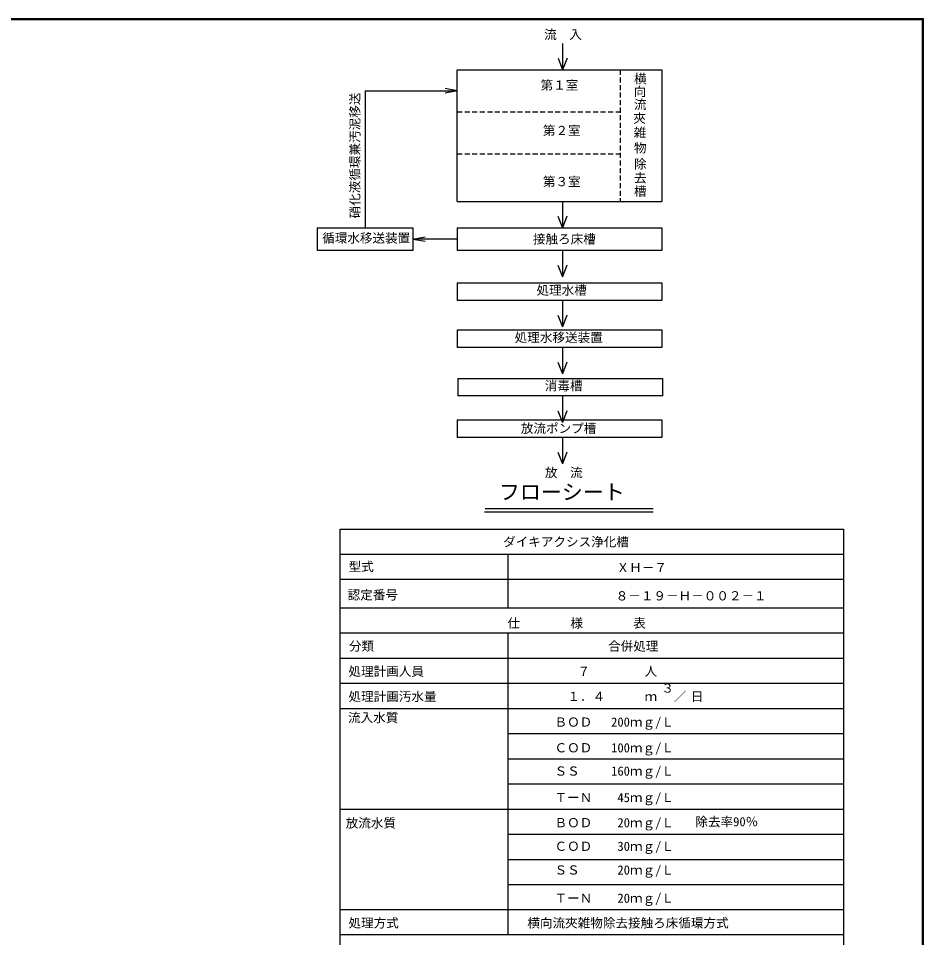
# Model space of a CAD drawing. Units: millimetres, scale not verified. Extents: x -8093 to 8093, y -5792 to 5792.
# Drawn here: x 1617 to 8093, y -784 to 5792 of the extents above; entities that cross this region are included whole.
import ezdxf
from ezdxf.enums import TextEntityAlignment as Align

# ---------------------------------------------------------------- set-up
doc = ezdxf.new("R2010")
doc.units = ezdxf.units.MM
doc.header["$LTSCALE"] = 30
doc.linetypes.add('DASHED1', pattern=[1.8, 1.2, -0.6])
doc.layers.add('0-0_Axis_waku', color=7, linetype='Continuous', lineweight=25)
doc.layers.add('0-1_00クル-フ-0躯体', color=3, linetype='Continuous', lineweight=25)
doc.styles.add('ＭＳ ゴシック', font='')
doc.styles.get('ＭＳ ゴシック').set_extended_font_data('MS Gothic')

msp = doc.modelspace()

# ---------------------------------------------------------------- linework, layer by layer
at = {"layer": '0-0_Axis_waku'}
for p, q in [((-8093.4, 5792.4), (8093.4, 5792.4)), ((-8092.8, 5791.8), (8092.8, 5791.8)), ((-8092.2, 5791.2), (8092.2, 5791.2)), ((-8091.6, 5790.6), (8091.6, 5790.6)), ((-8091, 5790), (8091, 5790)), ((-8090.4, 5789.4), (8090.4, 5789.4)), ((-8089.8, 5788.8), (8089.8, 5788.8)), ((-8089.2, 5788.2), (8089.2, 5788.2)), ((-8088.6, 5787.6), (8088.6, 5787.6)), ((8088.6, -5787.6), (8088.6, 5787.6)), ((8089.2, -5788.2), (8089.2, 5788.2)), ((8089.8, -5788.8), (8089.8, 5788.8)), ((8090.4, -5789.4), (8090.4, 5789.4)), ((8091, -5790), (8091, 5790)), ((8091.6, -5790.6), (8091.6, 5790.6)), ((8092.2, -5791.2), (8092.2, 5791.2)), ((8092.8, -5791.8), (8092.8, 5791.8)), ((8093.4, -5792.4), (8093.4, 5792.4)), ((-8088, 5787), (8088, 5787)), ((-8087.4, 5786.4), (8087.4, 5786.4)), ((-8086.8, 5785.8), (8086.8, 5785.8)), ((-8086.2, 5785.2), (8086.2, 5785.2)), ((-8085.6, 5784.6), (8085.6, 5784.6)), ((-8085, 5784), (8085, 5784)), ((8085, -5784), (8085, 5784)), ((8085.6, -5784.6), (8085.6, 5784.6)), ((8086.2, -5785.2), (8086.2, 5785.2)), ((8086.8, -5785.8), (8086.8, 5785.8)), ((8087.4, -5786.4), (8087.4, 5786.4)), ((8088, -5787), (8088, 5787))]:
    msp.add_line(p, q, dxfattribs=at)
at = {"layer": '0-1_00クル-フ-0躯体'}
for p, q in [((5510.4, 5612.94), (5510.4, 5423.93)), ((5478.24, 5507.93), (5510.4, 5423.93)), ((5542.55, 5507.93), (5510.4, 5423.93)), ((4756.24, 4481.83), (4756.24, 5423.93)), ((4756.24, 5423.93), (6220.65, 5423.79)), ((6221.15, 5423.29), (6221.15, 4482.19)), ((4096.97, 5274.61), (4096.97, 4292.83)), ((4756.24, 5274.61), (4669.3, 5258.3)), ((4756.24, 4481.83), (6220.65, 4481.69)), ((5508.69, 4481.83), (5508.69, 4292.84)), ((5476.53, 4376.83), (5508.69, 4292.84)), ((5540.84, 4376.83), (5508.69, 4292.84)), ((3754.67, 4292.83), (3754.67, 4131.92)), ((3754.67, 4292.83), (4439.27, 4292.83)), ((4756.24, 4292.83), (4756.24, 4131.92)), ((4756.24, 4292.83), (6221, 4292.83)), ((6221, 4292.83), (6221, 4131.92)), ((4439.27, 4213.97), (4526.21, 4230.27)), ((6221, 4131.92), (4756.24, 4131.92)), ((5508.69, 4131.92), (5508.69, 3942.92)), ((5476.53, 4026.92), (5508.69, 3942.92)), ((5540.84, 4026.92), (5508.69, 3942.92)), ((4756.24, 3899.67), (4756.24, 3773.68)), ((4756.24, 3899.67), (6221, 3899.67)), ((6221, 3899.67), (6221, 3773.68)), ((6221, 3773.68), (4756.24, 3773.68)), ((5508.69, 3773.67), (5508.69, 3584.67)), ((5476.53, 3668.68), (5508.69, 3584.67)), ((5540.84, 3668.68), (5508.69, 3584.67)), ((4756.24, 3563.36), (4756.24, 3437.36)), ((4756.24, 3563.36), (6221, 3563.36)), ((6221, 3563.36), (6221, 3437.36)), ((6221, 3437.36), (4756.24, 3437.36)), ((5508.69, 3437.36), (5508.69, 3248.36)), ((5476.53, 3332.36), (5508.69, 3248.36)), ((5540.84, 3332.36), (5508.69, 3248.36)), ((4760.98, 3217), (4760.98, 3091.01)), ((4760.98, 3217), (6225.75, 3217)), ((5508.69, 3091), (5508.69, 2902)), ((5476.53, 2986), (5508.69, 2902)), ((5540.84, 2986), (5508.69, 2902)), ((4756.24, 2921.03), (4756.24, 2795.04)), ((4756.24, 2921.03), (6221, 2921.03)), ((6221, 2921.03), (6221, 2795.04)), ((6221, 2795.04), (4756.24, 2795.04)), ((5508.69, 2795.03), (5508.69, 2606.04)), ((5476.53, 2690.04), (5508.69, 2606.04)), ((5540.84, 2690.04), (5508.69, 2606.04)), ((6158.87, 2258.99), (4951.48, 2258.99)), ((6158.02, 2282.99), (4957.09, 2282.99)), ((3919.85, 2138.36), (7519.85, 2138.36)), ((3919.85, 1576.23), (3919.85, 2138.36)), ((7519.85, 2138.36), (7519.85, 1576.23)), ((3919.85, 1958.36), (7519.85, 1958.36)), ((5119.85, 1958.36), (5119.85, 1576.23)), ((7519.85, 1778.36), (3919.85, 1778.36)), ((3919.85, 1576.23), (7519.85, 1576.23)), ((7519.85, 1576.23), (7519.85, -2383.77)), ((3919.85, 1396.23), (7519.85, 1396.23)), ((5119.85, 1396.23), (5119.85, -763.77)), ((3919.85, 1216.23), (7519.85, 1216.23)), ((3919.85, 1036.23), (7519.85, 1036.23)), ((3919.85, 856.23), (7519.85, 856.23)), ((5119.85, 676.23), (7519.85, 676.23)), ((5119.85, 496.23), (7519.85, 496.23)), ((5119.85, 316.23), (7519.85, 316.23)), ((3919.85, 136.23), (7519.85, 136.23)), ((5119.85, -43.78), (7519.85, -43.78)), ((5119.85, -223.77), (7519.85, -223.77)), ((5119.85, -403.78), (7519.85, -403.78)), ((3919.84, -583.78), (7519.85, -583.78)), ((7519.84, -763.77), (3919.84, -763.77))]:
    msp.add_line(p, q, dxfattribs=at)
at = {"layer": '0-1_00クル-フ-0躯体', "linetype": 'DASHED1'}
for p, q in [((5921.51, 5423.79), (5921.51, 4481.69)), ((4756.24, 5123.93), (5921.51, 5123.79)), ((4756.24, 4823.93), (5921.51, 4823.79))]:
    msp.add_line(p, q, dxfattribs=at)
at = {"layer": '0-1_00クル-フ-0躯体'}
for points in [[(4096.97, 5274.61), (4756.24, 5274.61), (4669.3, 5290.91)], [(4439.27, 4292.83), (4439.27, 4131.92), (3754.67, 4131.92)], [(4756.24, 4213.97), (4439.27, 4213.97), (4526.21, 4197.66)], [(6225.75, 3217), (6225.75, 3091.01), (4760.98, 3091.01)], [(7519.85, -2383.77), (3919.85, -2383.77), (3919.85, 1576.23)]]:
    msp.add_lwpolyline(points, dxfattribs=at)
for centre, start, end in [((6220.65, 5423.29), 0, 90), ((6220.65, 4482.19), 270, 0)]:
    msp.add_arc(centre, 0.5, start, end, dxfattribs=at)

# ---------------------------------------------------------------- texts
at = {"layer": '0-1_00クル-フ-0躯体', "color": 4, "style": 'ＭＳ ゴシック'}
for s, height, p in [('流\u3000入', 65.98, (5378.55, 5624.75)), ('横', 65.98, (6021.2, 5307.59)), ('第１室', 65.98, (5353, 5262.21)), ('向', 65.98, (6019.04, 5216.82)), ('流', 65.98, (6021.2, 5124.08)), ('夾', 65.98, (6016.88, 5024.6)), ('第２室', 65.98, (5369.56, 4937.57)), ('雑', 65.98, (6019.04, 4922.97)), ('物', 65.98, (6021.2, 4812.44)), ('除', 65.98, (6021.2, 4698.14)), ('去', 65.98, (6021.2, 4598.93)), ('第３室', 65.98, (5369.56, 4572.08)), ('槽', 65.98, (6021.2, 4503.38)), ('循環水移送装置', 65.98, (3790.26, 4168.38)), ('接触ろ床槽', 65.98, (5298.3, 4161.53)), ('処理水槽', 65.98, (5324, 3795.22)), ('処理水移送装置', 65.98, (5167.58, 3457.19)), ('消毒槽', 65.98, (5383.47, 3111.53)), ('放流ポンプ槽', 65.98, (5211.85, 2807.13)), ('放\u3000流', 65.98, (5383.83, 2490.45)), ('フローシート', 110, (5054.69, 2316.4)), ('ダイキアクシス浄化槽\u3000', 65.98, (5085.04, 1995.17)), ('型式', 65.98, (3979.48, 1817.58)), ('ＸＨ－７', 65.98, (5897.14, 1810.92)), ('認定番号', 65.98, (3972.64, 1615.21)), ('８－１９－Ｈ－００２－１', 65.98, (5890.3, 1608.56)), ('仕\u3000\u3000\u3000\u3000様\u3000\u3000\u3000\u3000表', 65.98, (5116.25, 1413.63)), ('分類', 65.98, (3981.65, 1248.63)), ('合併処理', 65.98, (5835.65, 1248.63)), ('処理計画人員\u3000', 65.98, (3978.65, 1068.63)), ('７', 65.98, (5617.25, 1068.63)), ('人', 65.98, (6097.26, 1068.63)), ('３', 65.98, (6217.25, 948.63)), ('処理計画汚水量', 65.98, (3978.65, 888.63)), ('１．４', 65.98, (5545.04, 888.63)), ('ｍ', 65.98, (6097.26, 888.63)), ('／', 65.98, (6307.25, 888.63)), ('日', 65.98, (6427.25, 888.63)), ('流入水質', 65.98, (3975.37, 737.22)), ('ＢＯＤ\u3000 200ｍｇ/Ｌ', 65.98, (5452.81, 705.64)), ('ＣＯＤ\u3000 100ｍｇ/Ｌ', 65.98, (5452.81, 521.58)), ('ＳＳ\u3000\u3000 160ｍｇ/Ｌ', 65.98, (5452.81, 355.04)), ('ＴーＮ \u3000 45ｍｇ/Ｌ', 65.98, (5452.81, 165.64)), ('放流水質', 65.98, (3958.55, -16.93)), ('ＢＯＤ\u3000\u300020ｍｇ/Ｌ', 65.98, (5452.8, -14.37)), ('除去率90％', 65.98, (6460.52, -7.43)), ('ＣＯＤ\u3000\u300030ｍｇ/Ｌ', 65.98, (5452.8, -182.87)), ('ＳＳ\u3000\u3000\u300020ｍｇ/Ｌ', 65.98, (5452.8, -352.56)), ('ＴーＮ\u3000\u300020ｍｇ/Ｌ', 65.98, (5452.8, -554.37)), ('処理方式\u3000\u3000\u3000', 65.98, (3978.64, -731.37)), ('横向流夾雑物除去接触ろ床循環方式', 65.98, (5258.49, -731.37))]:
    msp.add_text(s, height=height, dxfattribs=at).set_placement(p, align=Align.BOTTOM_LEFT)
msp.add_text('硝化液循環兼汚泥移送', height=65.98, rotation=90, dxfattribs=at).set_placement((4077.51, 4361.29), align=Align.BOTTOM_LEFT)

doc.saveas('drawing.dxf')
